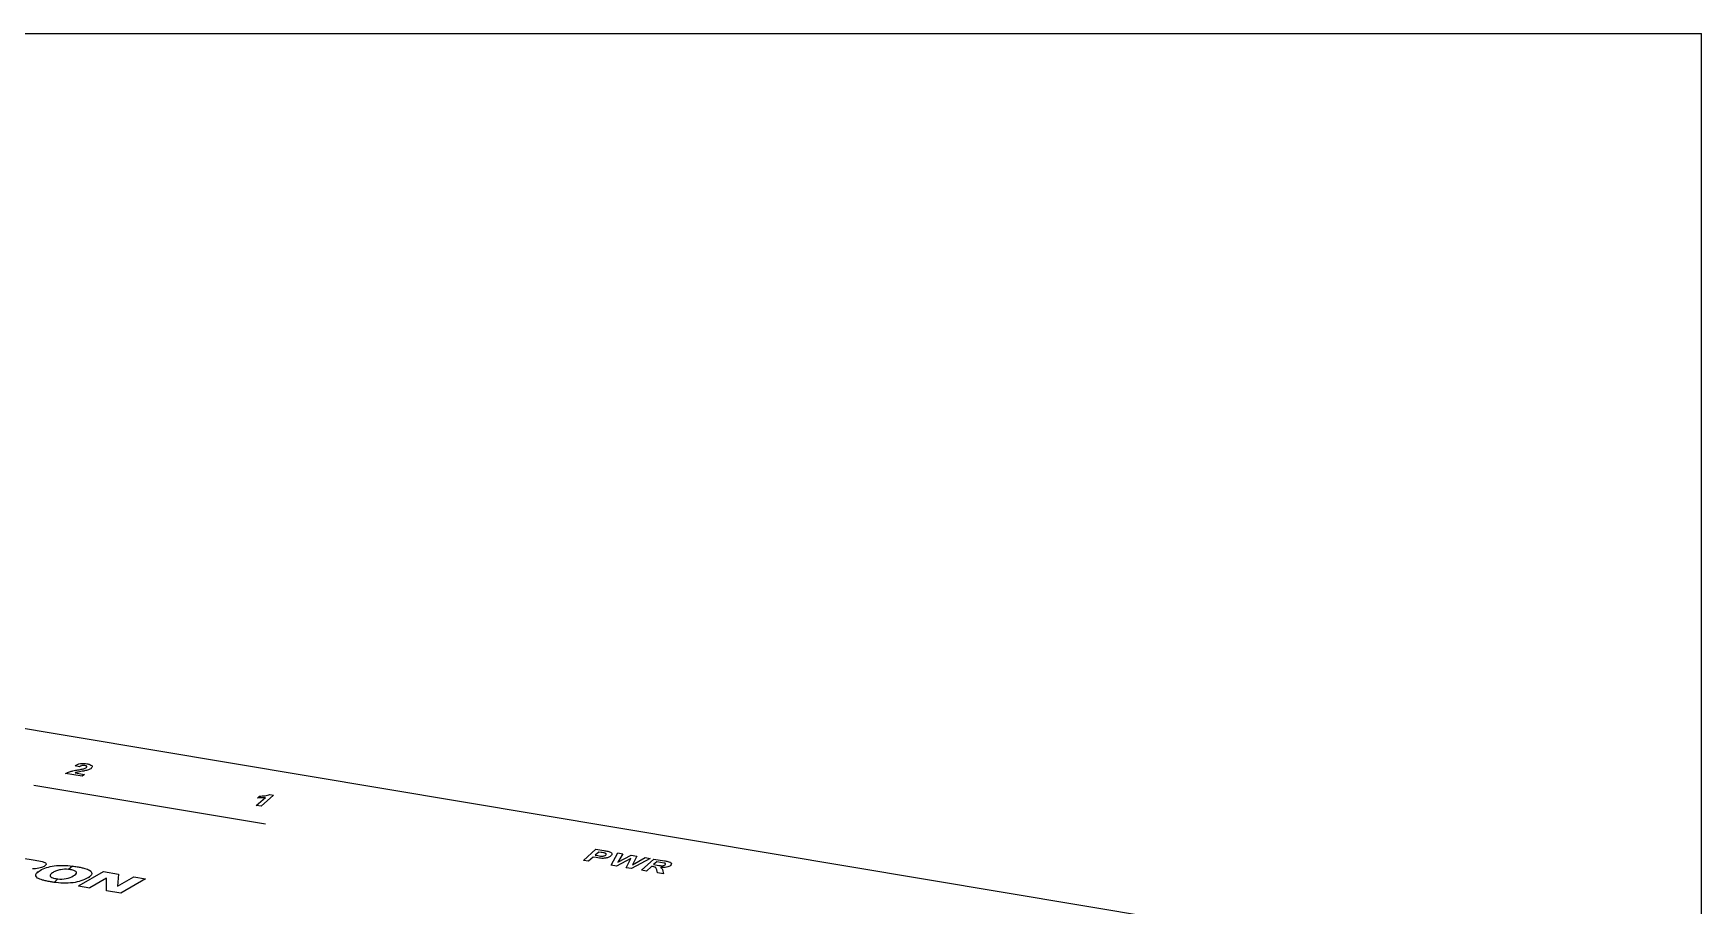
# Paper-space layout 'HD-MD4X2-4K-E_1' of a CAD drawing. Header units: inches. Extents: x 0 to 22, y 0 to 17.
# Drawn here: x 17.206 to 22, y 14.491 to 17 of the extents above; entities that cross this region are included whole.
import ezdxf

# ---------------------------------------------------------------- set-up
doc = ezdxf.new("R2010")
doc.units = ezdxf.units.IN
doc.header["$LTSCALE"] = 1.21
doc.header["$MEASUREMENT"] = 0
doc.layers.get('0').update_dxf_attribs({"linetype": 'CONTINUOUS'})

psp = doc.layouts.new('HD-MD4X2-4K-E_1')

# ---------------------------------------------------------------- linework, layer by layer
at = {"color": 7, "linetype": 'CONTINUOUS'}
for p, q in [((0, 17), (22, 17)), ((22, 0), (22, 17)), ((13.8883, 15.5527), (20.439, 14.4553)), ((17.3464, 14.8634), (17.2988, 14.8714)), ((17.3258, 14.8736), (17.3528, 14.8691)), ((17.3387, 14.891), (17.3259, 14.8939)), ((17.3528, 14.8691), (17.3464, 14.8634)), ((17.8731, 14.7256), (17.2075, 14.8371)), ((17.8467, 14.7795), (17.8727, 14.8027)), ((17.8602, 14.7772), (17.8467, 14.7795)), ((17.8499, 14.801), (17.8562, 14.8066)), ((17.8964, 14.8095), (17.8602, 14.7772)), ((17.8854, 14.8114), (17.8964, 14.8095)), ((17.1343, 14.635), (17.2114, 14.6221)), ((18.7866, 14.6214), (18.8226, 14.6536)), ((18.8144, 14.6311), (18.8008, 14.619)), ((18.8237, 14.6296), (18.8144, 14.6311)), ((18.8308, 14.6457), (18.8205, 14.6366)), ((18.8205, 14.6366), (18.8283, 14.6353)), ((18.8226, 14.6536), (18.8455, 14.6497)), ((18.8377, 14.6446), (18.8308, 14.6457)), ((18.8662, 14.608), (18.8853, 14.643)), ((18.9227, 14.6271), (18.8817, 14.6054)), ((18.8853, 14.643), (18.9, 14.6406)), ((18.9, 14.6406), (18.8859, 14.6167)), ((18.8859, 14.6167), (18.9236, 14.6366)), ((18.9098, 14.6007), (18.9227, 14.6271)), ((18.9236, 14.6366), (18.9406, 14.6338)), ((18.9782, 14.6275), (18.925, 14.5982)), ((18.9406, 14.6338), (18.9278, 14.6092)), ((18.9278, 14.6092), (18.9638, 14.6299)), ((18.9532, 14.5935), (18.9892, 14.6256)), ((18.9638, 14.6299), (18.9782, 14.6275)), ((18.9892, 14.6256), (19.0193, 14.6206)), ((17.2151, 14.5847), (17.2199, 14.5891)), ((17.2386, 14.6057), (17.2366, 14.6045)), ((17.2417, 14.6086), (17.2386, 14.6057)), ((17.3181, 14.6054), (17.3073, 14.5957)), ((17.3381, 14.5492), (17.4071, 14.5893)), ((17.3728, 14.5802), (17.3644, 14.5728)), ((17.4071, 14.5893), (17.451, 14.582)), ((17.451, 14.582), (17.4476, 14.5471)), ((17.4476, 14.5471), (17.495, 14.5746)), ((17.495, 14.5746), (17.5286, 14.569)), ((18.8008, 14.619), (18.7866, 14.6214)), ((18.8817, 14.6054), (18.8662, 14.608)), ((18.925, 14.5982), (18.9098, 14.6007)), ((18.9675, 14.5911), (18.9532, 14.5935)), ((18.9825, 14.6045), (18.9675, 14.5911)), ((18.9854, 14.604), (18.9825, 14.6045)), ((18.9974, 14.6178), (18.9882, 14.6096)), ((18.9882, 14.6096), (18.9988, 14.6079)), ((18.9997, 14.5857), (18.9972, 14.5944)), ((19.0085, 14.6159), (18.9974, 14.6178)), ((19.0168, 14.5828), (18.9997, 14.5857)), ((19.0188, 14.6141), (19.0085, 14.6159)), ((19.0152, 14.5905), (19.0168, 14.5828)), ((17.2765, 14.5683), (17.2655, 14.5584)), ((17.3381, 14.5492), (17.3359, 14.548)), ((17.3359, 14.548), (17.3685, 14.5425)), ((17.3365, 14.5478), (17.3381, 14.5492)), ((17.3644, 14.5728), (17.361, 14.5707)), ((17.4163, 14.5702), (17.3685, 14.5425)), ((17.4159, 14.5345), (17.4163, 14.5702)), ((17.4574, 14.5276), (17.4159, 14.5345)), ((17.5286, 14.569), (17.4574, 14.5276))]:
    psp.add_line(p, q, dxfattribs=at)
for points, knots in [([(17.2988, 14.8714), (17.3003, 14.8724), (17.3037, 14.8744), (17.3108, 14.8771), (17.3212, 14.8796), (17.3294, 14.8811), (17.3342, 14.8819)], [0, 0, 0, 0, 0.191305, 0.386462, 0.638615, 1, 1, 1, 1]), ([(17.3708, 14.8854), (17.3695, 14.8845), (17.3667, 14.883), (17.3615, 14.8811), (17.3563, 14.8797), (17.3499, 14.8783), (17.3428, 14.8771), (17.336, 14.8759), (17.3311, 14.875), (17.3281, 14.8743), (17.3265, 14.8739), (17.3258, 14.8736)], [0, 0, 0, 0, 0.135977, 0.245026, 0.369082, 0.482626, 0.648223, 0.806336, 0.896825, 0.951079, 1, 1, 1, 1]), ([(17.3259, 14.8939), (17.3295, 14.8964), (17.3378, 14.9001), (17.3511, 14.9006), (17.3605, 14.8996), (17.3689, 14.8976), (17.3759, 14.8934), (17.3749, 14.8886), (17.3714, 14.8858), (17.3708, 14.8854)], [0, 0, 0, 0, 0.25118, 0.364908, 0.489935, 0.623559, 0.740564, 0.956377, 1, 1, 1, 1]), ([(17.3342, 14.8819), (17.3363, 14.8823), (17.342, 14.8833), (17.348, 14.8843), (17.3514, 14.8853)], [0, 0, 0, 0, 0.353209, 1, 1, 1, 1]), ([(17.3514, 14.8853), (17.3542, 14.8861), (17.359, 14.8882), (17.3606, 14.8917), (17.3576, 14.8936), (17.3541, 14.8945), (17.3501, 14.8949), (17.3466, 14.8946), (17.3449, 14.8941), (17.3445, 14.894)], [0, 0, 0, 0, 0.270949, 0.499437, 0.605612, 0.725485, 0.845201, 0.95374, 1, 1, 1, 1]), ([(17.8562, 14.8066), (17.8585, 14.8066), (17.8635, 14.8068), (17.8712, 14.8076), (17.879, 14.809), (17.8835, 14.8105), (17.8854, 14.8114)], [0, 0, 0, 0, 0.219879, 0.482005, 0.750571, 1, 1, 1, 1]), ([(17.2114, 14.6221), (17.2181, 14.621), (17.2287, 14.6191), (17.2404, 14.6156), (17.2433, 14.6118), (17.2426, 14.6096), (17.2417, 14.6086)], [0, 0, 0, 0, 0.447746, 0.715145, 0.854271, 1, 1, 1, 1]), ([(18.862, 14.6464), (18.8654, 14.6452), (18.8691, 14.6425), (18.869, 14.6381), (18.8662, 14.6348), (18.8624, 14.632), (18.8569, 14.6294), (18.8501, 14.6279), (18.8436, 14.6274), (18.8382, 14.6275), (18.8316, 14.6283), (18.8266, 14.6291), (18.8237, 14.6296)], [0, 0, 0, 0, 0.174864, 0.271994, 0.381843, 0.467426, 0.542172, 0.672879, 0.733053, 0.788915, 0.878503, 1, 1, 1, 1]), ([(18.8283, 14.6353), (18.8307, 14.6349), (18.8345, 14.6343), (18.8396, 14.6338), (18.8435, 14.634), (18.8476, 14.6349), (18.8517, 14.637), (18.8527, 14.6398), (18.8505, 14.6417), (18.8477, 14.6427), (18.8432, 14.6436), (18.8398, 14.6442), (18.8377, 14.6446)], [0, 0, 0, 0, 0.15129, 0.244342, 0.306856, 0.367387, 0.49077, 0.636219, 0.706794, 0.778876, 0.862018, 1, 1, 1, 1]), ([(18.8455, 14.6497), (18.8475, 14.6494), (18.8531, 14.6484), (18.8589, 14.6474), (18.862, 14.6464)], [0, 0, 0, 0, 0.349201, 1, 1, 1, 1]), ([(17.2655, 14.5584), (17.262, 14.5589), (17.2542, 14.5601), (17.243, 14.5622), (17.2299, 14.5655), (17.2134, 14.5712), (17.2111, 14.5801), (17.2151, 14.5847)], [0, 0, 0, 0, 0.123737, 0.279802, 0.416853, 0.64201, 1, 1, 1, 1]), ([(17.2199, 14.5891), (17.2217, 14.5903), (17.2284, 14.5947), (17.2427, 14.6012), (17.2747, 14.6085), (17.3017, 14.6074), (17.3181, 14.6054)], [0, 0, 0, 0, 0.088524, 0.312646, 0.522396, 1, 1, 1, 1]), ([(17.3073, 14.5957), (17.2998, 14.5965), (17.2867, 14.596), (17.272, 14.5917), (17.2623, 14.5871), (17.2549, 14.5819), (17.2529, 14.5761), (17.2589, 14.5715), (17.2681, 14.5693), (17.2744, 14.5685), (17.2765, 14.5683)], [0, 0, 0, 0, 0.21934, 0.332514, 0.459138, 0.59523, 0.703592, 0.808547, 0.938043, 1, 1, 1, 1]), ([(17.2765, 14.5683), (17.284, 14.5675), (17.3019, 14.5681), (17.3154, 14.5737), (17.3208, 14.5768)], [0, 0, 0, 0, 0.479926, 1, 1, 1, 1]), ([(17.3208, 14.5768), (17.3262, 14.58), (17.3331, 14.586), (17.3249, 14.5925), (17.3157, 14.5947), (17.3094, 14.5955), (17.3073, 14.5957)], [0, 0, 0, 0, 0.446834, 0.643089, 0.884911, 1, 1, 1, 1]), ([(17.3181, 14.6054), (17.3226, 14.6048), (17.3313, 14.6036), (17.3431, 14.6014), (17.3558, 14.5983), (17.3718, 14.5929), (17.3758, 14.5847), (17.3728, 14.5802)], [0, 0, 0, 0, 0.15941, 0.30838, 0.440083, 0.658459, 1, 1, 1, 1]), ([(18.9972, 14.5944), (18.9969, 14.5957), (18.9962, 14.5977), (18.9953, 14.6001), (18.994, 14.6016), (18.9912, 14.6031), (18.9878, 14.6036), (18.9854, 14.604)], [0, 0, 0, 0, 0.32246, 0.507218, 0.616389, 0.714321, 1, 1, 1, 1]), ([(18.9988, 14.6079), (19.0016, 14.6074), (19.0059, 14.6067), (19.0113, 14.606), (19.015, 14.6062), (19.0188, 14.607), (19.0224, 14.609), (19.0239, 14.6121), (19.0207, 14.6136), (19.0188, 14.6141)], [0, 0, 0, 0, 0.234608, 0.362136, 0.434298, 0.504559, 0.659183, 0.829867, 1, 1, 1, 1]), ([(19.0193, 14.6206), (19.0225, 14.6201), (19.028, 14.619), (19.0347, 14.6173), (19.0384, 14.6151), (19.0404, 14.6116), (19.0379, 14.6064), (19.026, 14.6006), (19.0137, 14.6006), (19.0083, 14.6011)], [0, 0, 0, 0, 0.143203, 0.243213, 0.321101, 0.401217, 0.570265, 0.774256, 1, 1, 1, 1]), ([(19.0083, 14.6011), (19.0093, 14.6005), (19.0111, 14.5992), (19.0132, 14.597), (19.0144, 14.5941), (19.0149, 14.5919), (19.0152, 14.5905)], [0, 0, 0, 0, 0.213852, 0.408013, 0.648213, 1, 1, 1, 1]), ([(17.361, 14.5707), (17.3509, 14.5648), (17.3189, 14.554), (17.2824, 14.5562), (17.2655, 14.5584)], [0, 0, 0, 0, 0.468591, 1, 1, 1, 1])]:
    psp.add_open_spline(points, degree=3, knots=knots, dxfattribs=at)
for points in [[(17.3445, 14.894), (17.342, 14.8933), (17.3402, 14.8921), (17.3387, 14.891)], [(17.8727, 14.8027), (17.8654, 14.8015), (17.8574, 14.8009), (17.8499, 14.801)], [(17.2366, 14.6045), (17.229, 14.6001), (17.2151, 14.5969), (17.2031, 14.5969)], [(17.2199, 14.5891), (17.218, 14.5877), (17.2164, 14.5862), (17.2151, 14.5847)], [(17.2386, 14.6057), (17.2399, 14.6066), (17.241, 14.6076), (17.2417, 14.6086)], [(17.3644, 14.5728), (17.368, 14.5751), (17.371, 14.5776), (17.3728, 14.5802)]]:
    psp.add_open_spline(points, degree=3, dxfattribs=at)

doc.saveas('drawing.dxf')
